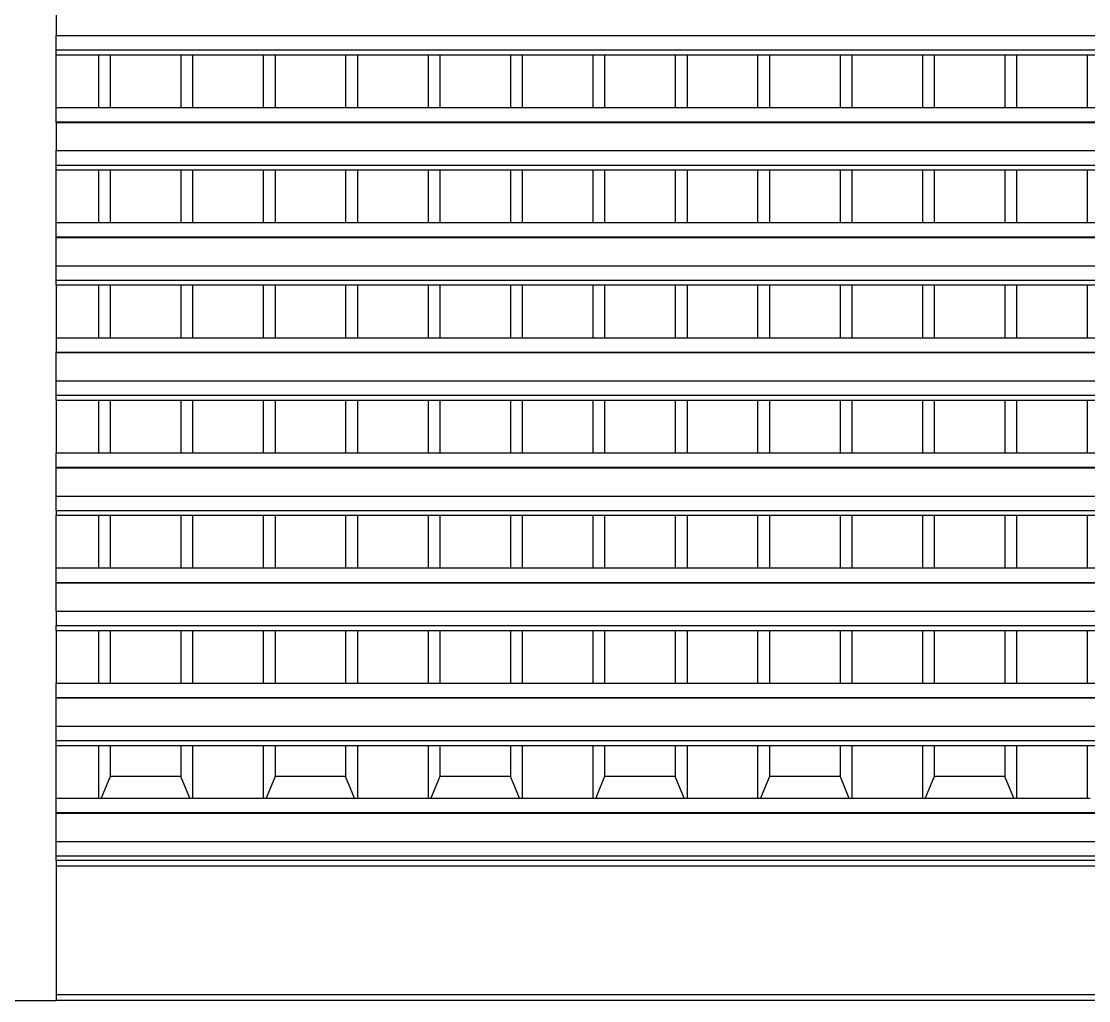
# Model space of a CAD drawing. Extents: x -101 to 101, y -14 to 18.
# Drawn here: x -62.652 to -60.823, y 9.145 to 10.823 of the extents above; entities that cross this region are included whole.
import ezdxf

# ---------------------------------------------------------------- set-up
doc = ezdxf.new("R2010")
doc.units = 0
doc.layers.get('0').update_dxf_attribs({"linetype": 'CONTINUOUS'})

msp = doc.modelspace()

# ---------------------------------------------------------------- linework, layer by layer
for p, q in [((-62.5923, 10.8474), (-62.5923, 10.7989)), ((-62.5923, 10.7989), (-58.9623, 10.7989)), ((-62.5923, 10.7743), (-62.5923, 10.7989)), ((-62.5923, 10.7743), (-58.9623, 10.7743)), ((-62.5923, 10.766), (-62.5923, 10.7743)), ((-62.5923, 10.766), (-62.5201, 10.766)), ((-62.5923, 10.6756), (-62.5923, 10.766)), ((-62.5201, 10.766), (-62.5201, 10.6756)), ((-62.5201, 10.766), (-62.5, 10.766)), ((-62.5, 10.766), (-62.5, 10.6756)), ((-62.5, 10.766), (-62.3789, 10.766)), ((-62.3789, 10.766), (-62.3789, 10.6756)), ((-62.3789, 10.766), (-62.3587, 10.766)), ((-62.3587, 10.766), (-62.3587, 10.6756)), ((-62.3587, 10.766), (-62.2377, 10.766)), ((-62.2377, 10.766), (-62.2377, 10.6756)), ((-62.2377, 10.766), (-62.2175, 10.766)), ((-62.2175, 10.766), (-62.2175, 10.6756)), ((-62.2175, 10.766), (-62.0965, 10.766)), ((-62.0965, 10.766), (-62.0965, 10.6756)), ((-62.0965, 10.766), (-62.0763, 10.766)), ((-62.0763, 10.766), (-62.0763, 10.6756)), ((-62.0763, 10.766), (-61.9553, 10.766)), ((-61.9553, 10.766), (-61.9553, 10.6756)), ((-61.9553, 10.766), (-61.9351, 10.766)), ((-61.9351, 10.766), (-61.9351, 10.6756)), ((-61.9351, 10.766), (-61.8141, 10.766)), ((-61.8141, 10.766), (-61.8141, 10.6756)), ((-61.8141, 10.766), (-61.7939, 10.766)), ((-61.7939, 10.766), (-61.7939, 10.6756)), ((-61.7939, 10.766), (-61.6729, 10.766)), ((-61.6729, 10.766), (-61.6729, 10.6756)), ((-61.6729, 10.766), (-61.6527, 10.766)), ((-61.6527, 10.766), (-61.6527, 10.6756)), ((-61.6527, 10.766), (-61.5317, 10.766)), ((-61.5317, 10.766), (-61.5317, 10.6756)), ((-61.5317, 10.766), (-61.5115, 10.766)), ((-61.5115, 10.766), (-61.5115, 10.6756)), ((-61.5115, 10.766), (-61.3905, 10.766)), ((-61.3905, 10.766), (-61.3905, 10.6756)), ((-61.3905, 10.766), (-61.3703, 10.766)), ((-61.3703, 10.766), (-61.3703, 10.6756)), ((-61.3703, 10.766), (-61.2493, 10.766)), ((-61.2493, 10.766), (-61.2493, 10.6756)), ((-61.2493, 10.766), (-61.2291, 10.766)), ((-61.2291, 10.766), (-61.2291, 10.6756)), ((-61.2291, 10.766), (-61.1081, 10.766)), ((-61.1081, 10.766), (-61.1081, 10.6756)), ((-61.1081, 10.766), (-61.0879, 10.766)), ((-61.0879, 10.766), (-61.0879, 10.6756)), ((-61.0879, 10.766), (-60.9668, 10.766)), ((-60.9668, 10.766), (-60.9668, 10.6756)), ((-60.9668, 10.766), (-60.9467, 10.766)), ((-60.9467, 10.766), (-60.9467, 10.6756)), ((-60.9467, 10.766), (-60.8256, 10.766)), ((-60.8256, 10.766), (-60.8256, 10.6756)), ((-60.8256, 10.766), (-60.8055, 10.766)), ((-62.5923, 10.6756), (-62.5201, 10.6756)), ((-62.5923, 10.651), (-62.5923, 10.6756)), ((-62.5201, 10.6756), (-62.5, 10.6756)), ((-62.5, 10.6756), (-62.3789, 10.6756)), ((-62.3789, 10.6756), (-62.3587, 10.6756)), ((-62.3587, 10.6756), (-62.2377, 10.6756)), ((-62.2377, 10.6756), (-62.2175, 10.6756)), ((-62.2175, 10.6756), (-62.0965, 10.6756)), ((-62.0965, 10.6756), (-62.0763, 10.6756)), ((-62.0763, 10.6756), (-61.9553, 10.6756)), ((-61.9553, 10.6756), (-61.9351, 10.6756)), ((-61.9351, 10.6756), (-61.8141, 10.6756)), ((-61.8141, 10.6756), (-61.7939, 10.6756)), ((-61.7939, 10.6756), (-61.6729, 10.6756)), ((-61.6729, 10.6756), (-61.6527, 10.6756)), ((-61.6527, 10.6756), (-61.5317, 10.6756)), ((-61.5317, 10.6756), (-61.5115, 10.6756)), ((-61.5115, 10.6756), (-61.3905, 10.6756)), ((-61.3905, 10.6756), (-61.3703, 10.6756)), ((-61.3703, 10.6756), (-61.2493, 10.6756)), ((-61.2493, 10.6756), (-61.2291, 10.6756)), ((-61.2291, 10.6756), (-61.1081, 10.6756)), ((-61.1081, 10.6756), (-61.0879, 10.6756)), ((-61.0879, 10.6756), (-60.9668, 10.6756)), ((-60.9668, 10.6756), (-60.9467, 10.6756)), ((-60.9467, 10.6756), (-60.8256, 10.6756)), ((-60.8256, 10.6756), (-60.8055, 10.6756)), ((-62.5923, 10.651), (-58.9623, 10.651)), ((-62.5923, 10.6501), (-62.5923, 10.651)), ((-62.5923, 10.6501), (-58.9623, 10.6501)), ((-62.5923, 10.6501), (-62.5923, 10.6016)), ((-62.5923, 10.6016), (-58.9623, 10.6016)), ((-62.5923, 10.577), (-62.5923, 10.6016)), ((-62.5923, 10.577), (-58.9623, 10.577)), ((-62.5923, 10.5688), (-62.5923, 10.577)), ((-62.5923, 10.5688), (-62.5201, 10.5688)), ((-62.5923, 10.4783), (-62.5923, 10.5688)), ((-62.5201, 10.5688), (-62.5201, 10.4783)), ((-62.5201, 10.5688), (-62.5, 10.5688)), ((-62.5, 10.5688), (-62.5, 10.4783)), ((-62.5, 10.5688), (-62.3789, 10.5688)), ((-62.3789, 10.5688), (-62.3789, 10.4783)), ((-62.3789, 10.5688), (-62.3587, 10.5688)), ((-62.3587, 10.5688), (-62.3587, 10.4783)), ((-62.3587, 10.5688), (-62.2377, 10.5688)), ((-62.2377, 10.5688), (-62.2377, 10.4783)), ((-62.2377, 10.5688), (-62.2175, 10.5688)), ((-62.2175, 10.5688), (-62.2175, 10.4783)), ((-62.2175, 10.5688), (-62.0965, 10.5688)), ((-62.0965, 10.5688), (-62.0965, 10.4783)), ((-62.0965, 10.5688), (-62.0763, 10.5688)), ((-62.0763, 10.5688), (-62.0763, 10.4783)), ((-62.0763, 10.5688), (-61.9553, 10.5688)), ((-61.9553, 10.5688), (-61.9553, 10.4783)), ((-61.9553, 10.5688), (-61.9351, 10.5688)), ((-61.9351, 10.5688), (-61.9351, 10.4783)), ((-61.9351, 10.5688), (-61.8141, 10.5688)), ((-61.8141, 10.5688), (-61.8141, 10.4783)), ((-61.8141, 10.5688), (-61.7939, 10.5688)), ((-61.7939, 10.5688), (-61.7939, 10.4783)), ((-61.7939, 10.5688), (-61.6729, 10.5688)), ((-61.6729, 10.5688), (-61.6729, 10.4783)), ((-61.6729, 10.5688), (-61.6527, 10.5688)), ((-61.6527, 10.5688), (-61.6527, 10.4783)), ((-61.6527, 10.5688), (-61.5317, 10.5688)), ((-61.5317, 10.5688), (-61.5317, 10.4783)), ((-61.5317, 10.5688), (-61.5115, 10.5688)), ((-61.5115, 10.5688), (-61.5115, 10.4783)), ((-61.5115, 10.5688), (-61.3905, 10.5688)), ((-61.3905, 10.5688), (-61.3905, 10.4783)), ((-61.3905, 10.5688), (-61.3703, 10.5688)), ((-61.3703, 10.5688), (-61.3703, 10.4783)), ((-61.3703, 10.5688), (-61.2493, 10.5688)), ((-61.2493, 10.5688), (-61.2493, 10.4783)), ((-61.2493, 10.5688), (-61.2291, 10.5688)), ((-61.2291, 10.5688), (-61.2291, 10.4783)), ((-61.2291, 10.5688), (-61.1081, 10.5688)), ((-61.1081, 10.5688), (-61.1081, 10.4783)), ((-61.1081, 10.5688), (-61.0879, 10.5688)), ((-61.0879, 10.5688), (-61.0879, 10.4783)), ((-61.0879, 10.5688), (-60.9668, 10.5688)), ((-60.9668, 10.5688), (-60.9668, 10.4783)), ((-60.9668, 10.5688), (-60.9467, 10.5688)), ((-60.9467, 10.5688), (-60.9467, 10.4783)), ((-60.9467, 10.5688), (-60.8256, 10.5688)), ((-60.8256, 10.5688), (-60.8256, 10.4783)), ((-60.8256, 10.5688), (-60.8055, 10.5688)), ((-62.5923, 10.4783), (-62.5201, 10.4783)), ((-62.5923, 10.4537), (-62.5923, 10.4783)), ((-62.5201, 10.4783), (-62.5, 10.4783)), ((-62.5, 10.4783), (-62.3789, 10.4783)), ((-62.3789, 10.4783), (-62.3587, 10.4783)), ((-62.3587, 10.4783), (-62.2377, 10.4783)), ((-62.2377, 10.4783), (-62.2175, 10.4783)), ((-62.2175, 10.4783), (-62.0965, 10.4783)), ((-62.0965, 10.4783), (-62.0763, 10.4783)), ((-62.0763, 10.4783), (-61.9553, 10.4783)), ((-61.9553, 10.4783), (-61.9351, 10.4783)), ((-61.9351, 10.4783), (-61.8141, 10.4783)), ((-61.8141, 10.4783), (-61.7939, 10.4783)), ((-61.7939, 10.4783), (-61.6729, 10.4783)), ((-61.6729, 10.4783), (-61.6527, 10.4783)), ((-61.6527, 10.4783), (-61.5317, 10.4783)), ((-61.5317, 10.4783), (-61.5115, 10.4783)), ((-61.5115, 10.4783), (-61.3905, 10.4783)), ((-61.3905, 10.4783), (-61.3703, 10.4783)), ((-61.3703, 10.4783), (-61.2493, 10.4783)), ((-61.2493, 10.4783), (-61.2291, 10.4783)), ((-61.2291, 10.4783), (-61.1081, 10.4783)), ((-61.1081, 10.4783), (-61.0879, 10.4783)), ((-61.0879, 10.4783), (-60.9668, 10.4783)), ((-60.9668, 10.4783), (-60.9467, 10.4783)), ((-60.9467, 10.4783), (-60.8256, 10.4783)), ((-60.8256, 10.4783), (-60.8055, 10.4783)), ((-62.5923, 10.4537), (-58.9623, 10.4537)), ((-62.5923, 10.4529), (-62.5923, 10.4537)), ((-62.5923, 10.4529), (-58.9623, 10.4529)), ((-62.5923, 10.4044), (-62.5923, 10.4529)), ((-62.5923, 10.4044), (-58.9623, 10.4044)), ((-62.5923, 10.3797), (-62.5923, 10.4044)), ((-62.5923, 10.3797), (-58.9623, 10.3797)), ((-62.5923, 10.3715), (-62.5923, 10.3797)), ((-62.5923, 10.3715), (-62.5201, 10.3715)), ((-62.5923, 10.3715), (-62.5923, 10.2811)), ((-62.5201, 10.3715), (-62.5201, 10.2811)), ((-62.5201, 10.3715), (-62.5, 10.3715)), ((-62.5, 10.3715), (-62.5, 10.2811)), ((-62.5, 10.3715), (-62.3789, 10.3715)), ((-62.3789, 10.3715), (-62.3789, 10.2811)), ((-62.3789, 10.3715), (-62.3587, 10.3715)), ((-62.3587, 10.3715), (-62.3587, 10.2811)), ((-62.3587, 10.3715), (-62.2377, 10.3715)), ((-62.2377, 10.3715), (-62.2377, 10.2811)), ((-62.2377, 10.3715), (-62.2175, 10.3715)), ((-62.2175, 10.3715), (-62.2175, 10.2811)), ((-62.2175, 10.3715), (-62.0965, 10.3715)), ((-62.0965, 10.3715), (-62.0965, 10.2811)), ((-62.0965, 10.3715), (-62.0763, 10.3715)), ((-62.0763, 10.3715), (-62.0763, 10.2811)), ((-62.0763, 10.3715), (-61.9553, 10.3715)), ((-61.9553, 10.3715), (-61.9553, 10.2811)), ((-61.9553, 10.3715), (-61.9351, 10.3715)), ((-61.9351, 10.3715), (-61.9351, 10.2811)), ((-61.9351, 10.3715), (-61.8141, 10.3715)), ((-61.8141, 10.3715), (-61.8141, 10.2811)), ((-61.8141, 10.3715), (-61.7939, 10.3715)), ((-61.7939, 10.3715), (-61.7939, 10.2811)), ((-61.7939, 10.3715), (-61.6729, 10.3715)), ((-61.6729, 10.3715), (-61.6729, 10.2811)), ((-61.6729, 10.3715), (-61.6527, 10.3715)), ((-61.6527, 10.3715), (-61.6527, 10.2811)), ((-61.6527, 10.3715), (-61.5317, 10.3715)), ((-61.5317, 10.3715), (-61.5317, 10.2811)), ((-61.5317, 10.3715), (-61.5115, 10.3715)), ((-61.5115, 10.3715), (-61.5115, 10.2811)), ((-61.5115, 10.3715), (-61.3905, 10.3715)), ((-61.3905, 10.3715), (-61.3905, 10.2811)), ((-61.3905, 10.3715), (-61.3703, 10.3715)), ((-61.3703, 10.3715), (-61.3703, 10.2811)), ((-61.3703, 10.3715), (-61.2493, 10.3715)), ((-61.2493, 10.3715), (-61.2493, 10.2811)), ((-61.2493, 10.3715), (-61.2291, 10.3715)), ((-61.2291, 10.3715), (-61.2291, 10.2811)), ((-61.2291, 10.3715), (-61.1081, 10.3715)), ((-61.1081, 10.3715), (-61.1081, 10.2811)), ((-61.1081, 10.3715), (-61.0879, 10.3715)), ((-61.0879, 10.3715), (-61.0879, 10.2811)), ((-61.0879, 10.3715), (-60.9668, 10.3715)), ((-60.9668, 10.3715), (-60.9668, 10.2811)), ((-60.9668, 10.3715), (-60.9467, 10.3715)), ((-60.9467, 10.3715), (-60.9467, 10.2811)), ((-60.9467, 10.3715), (-60.8256, 10.3715)), ((-60.8256, 10.3715), (-60.8256, 10.2811)), ((-60.8256, 10.3715), (-60.8055, 10.3715)), ((-62.5923, 10.2811), (-62.5201, 10.2811)), ((-62.5923, 10.2811), (-62.5923, 10.2564)), ((-62.5201, 10.2811), (-62.5, 10.2811)), ((-62.5, 10.2811), (-62.3789, 10.2811)), ((-62.3789, 10.2811), (-62.3587, 10.2811)), ((-62.3587, 10.2811), (-62.2377, 10.2811)), ((-62.2377, 10.2811), (-62.2175, 10.2811)), ((-62.2175, 10.2811), (-62.0965, 10.2811)), ((-62.0965, 10.2811), (-62.0763, 10.2811)), ((-62.0763, 10.2811), (-61.9553, 10.2811)), ((-61.9553, 10.2811), (-61.9351, 10.2811)), ((-61.9351, 10.2811), (-61.8141, 10.2811)), ((-61.8141, 10.2811), (-61.7939, 10.2811)), ((-61.7939, 10.2811), (-61.6729, 10.2811)), ((-61.6729, 10.2811), (-61.6527, 10.2811)), ((-61.6527, 10.2811), (-61.5317, 10.2811)), ((-61.5317, 10.2811), (-61.5115, 10.2811)), ((-61.5115, 10.2811), (-61.3905, 10.2811)), ((-61.3905, 10.2811), (-61.3703, 10.2811)), ((-61.3703, 10.2811), (-61.2493, 10.2811)), ((-61.2493, 10.2811), (-61.2291, 10.2811)), ((-61.2291, 10.2811), (-61.1081, 10.2811)), ((-61.1081, 10.2811), (-61.0879, 10.2811)), ((-61.0879, 10.2811), (-60.9668, 10.2811)), ((-60.9668, 10.2811), (-60.9467, 10.2811)), ((-60.9467, 10.2811), (-60.8256, 10.2811)), ((-60.8256, 10.2811), (-60.8055, 10.2811)), ((-62.5923, 10.2564), (-58.9623, 10.2564)), ((-62.5923, 10.2556), (-62.5923, 10.2564)), ((-62.5923, 10.2556), (-58.9623, 10.2556)), ((-62.5923, 10.2071), (-62.5923, 10.2556)), ((-62.5923, 10.2071), (-58.9623, 10.2071)), ((-62.5923, 10.1824), (-62.5923, 10.2071)), ((-62.5923, 10.1824), (-58.9623, 10.1824)), ((-62.5923, 10.1742), (-62.5923, 10.1824)), ((-62.5923, 10.1742), (-62.5201, 10.1742)), ((-62.5923, 10.1742), (-62.5923, 10.0838)), ((-62.5201, 10.1742), (-62.5201, 10.0838)), ((-62.5201, 10.1742), (-62.5, 10.1742)), ((-62.5, 10.1742), (-62.5, 10.0838)), ((-62.5, 10.1742), (-62.3789, 10.1742)), ((-62.3789, 10.1742), (-62.3789, 10.0838)), ((-62.3789, 10.1742), (-62.3587, 10.1742)), ((-62.3587, 10.1742), (-62.3587, 10.0838)), ((-62.3587, 10.1742), (-62.2377, 10.1742)), ((-62.2377, 10.1742), (-62.2377, 10.0838)), ((-62.2377, 10.1742), (-62.2175, 10.1742)), ((-62.2175, 10.1742), (-62.2175, 10.0838)), ((-62.2175, 10.1742), (-62.0965, 10.1742)), ((-62.0965, 10.1742), (-62.0965, 10.0838)), ((-62.0965, 10.1742), (-62.0763, 10.1742)), ((-62.0763, 10.1742), (-62.0763, 10.0838)), ((-62.0763, 10.1742), (-61.9553, 10.1742)), ((-61.9553, 10.1742), (-61.9553, 10.0838)), ((-61.9553, 10.1742), (-61.9351, 10.1742)), ((-61.9351, 10.1742), (-61.9351, 10.0838)), ((-61.9351, 10.1742), (-61.8141, 10.1742)), ((-61.8141, 10.1742), (-61.8141, 10.0838)), ((-61.8141, 10.1742), (-61.7939, 10.1742)), ((-61.7939, 10.1742), (-61.7939, 10.0838)), ((-61.7939, 10.1742), (-61.6729, 10.1742)), ((-61.6729, 10.1742), (-61.6729, 10.0838)), ((-61.6729, 10.1742), (-61.6527, 10.1742)), ((-61.6527, 10.1742), (-61.6527, 10.0838)), ((-61.6527, 10.1742), (-61.5317, 10.1742)), ((-61.5317, 10.1742), (-61.5317, 10.0838)), ((-61.5317, 10.1742), (-61.5115, 10.1742)), ((-61.5115, 10.1742), (-61.5115, 10.0838)), ((-61.5115, 10.1742), (-61.3905, 10.1742)), ((-61.3905, 10.1742), (-61.3905, 10.0838)), ((-61.3905, 10.1742), (-61.3703, 10.1742)), ((-61.3703, 10.1742), (-61.3703, 10.0838)), ((-61.3703, 10.1742), (-61.2493, 10.1742)), ((-61.2493, 10.1742), (-61.2493, 10.0838)), ((-61.2493, 10.1742), (-61.2291, 10.1742)), ((-61.2291, 10.1742), (-61.2291, 10.0838)), ((-61.2291, 10.1742), (-61.1081, 10.1742)), ((-61.1081, 10.1742), (-61.1081, 10.0838)), ((-61.1081, 10.1742), (-61.0879, 10.1742)), ((-61.0879, 10.1742), (-61.0879, 10.0838)), ((-61.0879, 10.1742), (-60.9668, 10.1742)), ((-60.9668, 10.1742), (-60.9668, 10.0838)), ((-60.9668, 10.1742), (-60.9467, 10.1742)), ((-60.9467, 10.1742), (-60.9467, 10.0838)), ((-60.9467, 10.1742), (-60.8256, 10.1742)), ((-60.8256, 10.1742), (-60.8256, 10.0838)), ((-60.8256, 10.1742), (-60.8055, 10.1742)), ((-62.5923, 10.0838), (-62.5201, 10.0838)), ((-62.5923, 10.0591), (-62.5923, 10.0838)), ((-62.5201, 10.0838), (-62.5, 10.0838)), ((-62.5, 10.0838), (-62.3789, 10.0838)), ((-62.3789, 10.0838), (-62.3587, 10.0838)), ((-62.3587, 10.0838), (-62.2377, 10.0838)), ((-62.2377, 10.0838), (-62.2175, 10.0838)), ((-62.2175, 10.0838), (-62.0965, 10.0838)), ((-62.0965, 10.0838), (-62.0763, 10.0838)), ((-62.0763, 10.0838), (-61.9553, 10.0838)), ((-61.9553, 10.0838), (-61.9351, 10.0838)), ((-61.9351, 10.0838), (-61.8141, 10.0838)), ((-61.8141, 10.0838), (-61.7939, 10.0838)), ((-61.7939, 10.0838), (-61.6729, 10.0838)), ((-61.6729, 10.0838), (-61.6527, 10.0838)), ((-61.6527, 10.0838), (-61.5317, 10.0838)), ((-61.5317, 10.0838), (-61.5115, 10.0838)), ((-61.5115, 10.0838), (-61.3905, 10.0838)), ((-61.3905, 10.0838), (-61.3703, 10.0838)), ((-61.3703, 10.0838), (-61.2493, 10.0838)), ((-61.2493, 10.0838), (-61.2291, 10.0838)), ((-61.2291, 10.0838), (-61.1081, 10.0838)), ((-61.1081, 10.0838), (-61.0879, 10.0838)), ((-61.0879, 10.0838), (-60.9668, 10.0838)), ((-60.9668, 10.0838), (-60.9467, 10.0838)), ((-60.9467, 10.0838), (-60.8256, 10.0838)), ((-60.8256, 10.0838), (-60.8055, 10.0838)), ((-62.5923, 10.0591), (-58.9623, 10.0591)), ((-62.5923, 10.0583), (-62.5923, 10.0591)), ((-62.5923, 10.0583), (-58.9623, 10.0583)), ((-62.5923, 10.0098), (-62.5923, 10.0583)), ((-62.5923, 10.0098), (-58.9623, 10.0098)), ((-62.5923, 9.9851), (-62.5923, 10.0098)), ((-62.5923, 9.9851), (-58.9623, 9.9851)), ((-62.5923, 9.9851), (-62.5923, 9.9769)), ((-62.5923, 9.9769), (-62.5201, 9.9769)), ((-62.5923, 9.8865), (-62.5923, 9.9769)), ((-62.5201, 9.9769), (-62.5201, 9.8865)), ((-62.5201, 9.9769), (-62.5, 9.9769)), ((-62.5, 9.9769), (-62.5, 9.8865)), ((-62.5, 9.9769), (-62.3789, 9.9769)), ((-62.3789, 9.9769), (-62.3789, 9.8865)), ((-62.3789, 9.9769), (-62.3587, 9.9769)), ((-62.3587, 9.9769), (-62.3587, 9.8865)), ((-62.3587, 9.9769), (-62.2377, 9.9769)), ((-62.2377, 9.9769), (-62.2377, 9.8865)), ((-62.2377, 9.9769), (-62.2175, 9.9769)), ((-62.2175, 9.9769), (-62.2175, 9.8865)), ((-62.2175, 9.9769), (-62.0965, 9.9769)), ((-62.0965, 9.9769), (-62.0965, 9.8865)), ((-62.0965, 9.9769), (-62.0763, 9.9769)), ((-62.0763, 9.9769), (-62.0763, 9.8865)), ((-62.0763, 9.9769), (-61.9553, 9.9769)), ((-61.9553, 9.9769), (-61.9553, 9.8865)), ((-61.9553, 9.9769), (-61.9351, 9.9769)), ((-61.9351, 9.9769), (-61.9351, 9.8865)), ((-61.9351, 9.9769), (-61.8141, 9.9769)), ((-61.8141, 9.9769), (-61.8141, 9.8865)), ((-61.8141, 9.9769), (-61.7939, 9.9769)), ((-61.7939, 9.9769), (-61.7939, 9.8865)), ((-61.7939, 9.9769), (-61.6729, 9.9769)), ((-61.6729, 9.9769), (-61.6729, 9.8865)), ((-61.6729, 9.9769), (-61.6527, 9.9769)), ((-61.6527, 9.9769), (-61.6527, 9.8865)), ((-61.6527, 9.9769), (-61.5317, 9.9769)), ((-61.5317, 9.9769), (-61.5317, 9.8865)), ((-61.5317, 9.9769), (-61.5115, 9.9769)), ((-61.5115, 9.9769), (-61.5115, 9.8865)), ((-61.5115, 9.9769), (-61.3905, 9.9769)), ((-61.3905, 9.9769), (-61.3905, 9.8865)), ((-61.3905, 9.9769), (-61.3703, 9.9769)), ((-61.3703, 9.9769), (-61.3703, 9.8865)), ((-61.3703, 9.9769), (-61.2493, 9.9769)), ((-61.2493, 9.9769), (-61.2493, 9.8865)), ((-61.2493, 9.9769), (-61.2291, 9.9769)), ((-61.2291, 9.9769), (-61.2291, 9.8865)), ((-61.2291, 9.9769), (-61.1081, 9.9769)), ((-61.1081, 9.9769), (-61.1081, 9.8865)), ((-61.1081, 9.9769), (-61.0879, 9.9769)), ((-61.0879, 9.9769), (-61.0879, 9.8865)), ((-61.0879, 9.9769), (-60.9668, 9.9769)), ((-60.9668, 9.9769), (-60.9668, 9.8865)), ((-60.9668, 9.9769), (-60.9467, 9.9769)), ((-60.9467, 9.9769), (-60.9467, 9.8865)), ((-60.9467, 9.9769), (-60.8256, 9.9769)), ((-60.8256, 9.9769), (-60.8256, 9.8865)), ((-60.8256, 9.9769), (-60.8055, 9.9769)), ((-62.5923, 9.8865), (-62.5201, 9.8865)), ((-62.5923, 9.8618), (-62.5923, 9.8865)), ((-62.5201, 9.8865), (-62.5, 9.8865)), ((-62.5, 9.8865), (-62.3789, 9.8865)), ((-62.3789, 9.8865), (-62.3587, 9.8865)), ((-62.3587, 9.8865), (-62.2377, 9.8865)), ((-62.2377, 9.8865), (-62.2175, 9.8865)), ((-62.2175, 9.8865), (-62.0965, 9.8865)), ((-62.0965, 9.8865), (-62.0763, 9.8865)), ((-62.0763, 9.8865), (-61.9553, 9.8865)), ((-61.9553, 9.8865), (-61.9351, 9.8865)), ((-61.9351, 9.8865), (-61.8141, 9.8865)), ((-61.8141, 9.8865), (-61.7939, 9.8865)), ((-61.7939, 9.8865), (-61.6729, 9.8865)), ((-61.6729, 9.8865), (-61.6527, 9.8865)), ((-61.6527, 9.8865), (-61.5317, 9.8865)), ((-61.5317, 9.8865), (-61.5115, 9.8865)), ((-61.5115, 9.8865), (-61.3905, 9.8865)), ((-61.3905, 9.8865), (-61.3703, 9.8865)), ((-61.3703, 9.8865), (-61.2493, 9.8865)), ((-61.2493, 9.8865), (-61.2291, 9.8865)), ((-61.2291, 9.8865), (-61.1081, 9.8865)), ((-61.1081, 9.8865), (-61.0879, 9.8865)), ((-61.0879, 9.8865), (-60.9668, 9.8865)), ((-60.9668, 9.8865), (-60.9467, 9.8865)), ((-60.9467, 9.8865), (-60.8256, 9.8865)), ((-60.8256, 9.8865), (-60.8055, 9.8865)), ((-62.5923, 9.8618), (-58.9623, 9.8618)), ((-62.5923, 9.861), (-62.5923, 9.8618)), ((-62.5923, 9.861), (-58.9623, 9.861)), ((-62.5923, 9.8125), (-62.5923, 9.861)), ((-62.5923, 9.8125), (-58.9623, 9.8125)), ((-62.5923, 9.8125), (-62.5923, 9.7879)), ((-62.5923, 9.7879), (-58.9623, 9.7879)), ((-62.5923, 9.7796), (-62.5923, 9.7879)), ((-62.5923, 9.7796), (-62.5201, 9.7796)), ((-62.5923, 9.7796), (-62.5923, 9.6892)), ((-62.5201, 9.7796), (-62.5201, 9.6892)), ((-62.5201, 9.7796), (-62.5, 9.7796)), ((-62.5, 9.7796), (-62.5, 9.6892)), ((-62.5, 9.7796), (-62.3789, 9.7796)), ((-62.3789, 9.7796), (-62.3789, 9.6892)), ((-62.3789, 9.7796), (-62.3587, 9.7796)), ((-62.3587, 9.7796), (-62.3587, 9.6892)), ((-62.3587, 9.7796), (-62.2377, 9.7796)), ((-62.2377, 9.7796), (-62.2377, 9.6892)), ((-62.2377, 9.7796), (-62.2175, 9.7796)), ((-62.2175, 9.7796), (-62.2175, 9.6892)), ((-62.2175, 9.7796), (-62.0965, 9.7796)), ((-62.0965, 9.7796), (-62.0965, 9.6892)), ((-62.0965, 9.7796), (-62.0763, 9.7796)), ((-62.0763, 9.7796), (-62.0763, 9.6892)), ((-62.0763, 9.7796), (-61.9553, 9.7796)), ((-61.9553, 9.7796), (-61.9553, 9.6892)), ((-61.9553, 9.7796), (-61.9351, 9.7796)), ((-61.9351, 9.7796), (-61.9351, 9.6892)), ((-61.9351, 9.7796), (-61.8141, 9.7796)), ((-61.8141, 9.7796), (-61.8141, 9.6892)), ((-61.8141, 9.7796), (-61.7939, 9.7796)), ((-61.7939, 9.7796), (-61.7939, 9.6892)), ((-61.7939, 9.7796), (-61.6729, 9.7796)), ((-61.6729, 9.7796), (-61.6729, 9.6892)), ((-61.6729, 9.7796), (-61.6527, 9.7796)), ((-61.6527, 9.7796), (-61.6527, 9.6892)), ((-61.6527, 9.7796), (-61.5317, 9.7796)), ((-61.5317, 9.7796), (-61.5317, 9.6892)), ((-61.5317, 9.7796), (-61.5115, 9.7796)), ((-61.5115, 9.7796), (-61.5115, 9.6892)), ((-61.5115, 9.7796), (-61.3905, 9.7796)), ((-61.3905, 9.7796), (-61.3905, 9.6892)), ((-61.3905, 9.7796), (-61.3703, 9.7796)), ((-61.3703, 9.7796), (-61.3703, 9.6892)), ((-61.3703, 9.7796), (-61.2493, 9.7796)), ((-61.2493, 9.7796), (-61.2493, 9.6892)), ((-61.2493, 9.7796), (-61.2291, 9.7796)), ((-61.2291, 9.7796), (-61.2291, 9.6892)), ((-61.2291, 9.7796), (-61.1081, 9.7796)), ((-61.1081, 9.7796), (-61.1081, 9.6892)), ((-61.1081, 9.7796), (-61.0879, 9.7796)), ((-61.0879, 9.7796), (-61.0879, 9.6892)), ((-61.0879, 9.7796), (-60.9668, 9.7796)), ((-60.9668, 9.7796), (-60.9668, 9.6892)), ((-60.9668, 9.7796), (-60.9467, 9.7796)), ((-60.9467, 9.7796), (-60.9467, 9.6892)), ((-60.9467, 9.7796), (-60.8256, 9.7796)), ((-60.8256, 9.7796), (-60.8256, 9.6892)), ((-60.8256, 9.7796), (-60.8055, 9.7796)), ((-62.5923, 9.6892), (-62.5201, 9.6892)), ((-62.5923, 9.6646), (-62.5923, 9.6892)), ((-62.5201, 9.6892), (-62.5, 9.6892)), ((-62.5, 9.6892), (-62.3789, 9.6892)), ((-62.3789, 9.6892), (-62.3587, 9.6892)), ((-62.3587, 9.6892), (-62.2377, 9.6892)), ((-62.2377, 9.6892), (-62.2175, 9.6892)), ((-62.2175, 9.6892), (-62.0965, 9.6892)), ((-62.0965, 9.6892), (-62.0763, 9.6892)), ((-62.0763, 9.6892), (-61.9553, 9.6892)), ((-61.9553, 9.6892), (-61.9351, 9.6892)), ((-61.9351, 9.6892), (-61.8141, 9.6892)), ((-61.8141, 9.6892), (-61.7939, 9.6892)), ((-61.7939, 9.6892), (-61.6729, 9.6892)), ((-61.6729, 9.6892), (-61.6527, 9.6892)), ((-61.6527, 9.6892), (-61.5317, 9.6892)), ((-61.5317, 9.6892), (-61.5115, 9.6892)), ((-61.5115, 9.6892), (-61.3905, 9.6892)), ((-61.3905, 9.6892), (-61.3703, 9.6892)), ((-61.3703, 9.6892), (-61.2493, 9.6892)), ((-61.2493, 9.6892), (-61.2291, 9.6892)), ((-61.2291, 9.6892), (-61.1081, 9.6892)), ((-61.1081, 9.6892), (-61.0879, 9.6892)), ((-61.0879, 9.6892), (-60.9668, 9.6892)), ((-60.9668, 9.6892), (-60.9467, 9.6892)), ((-60.9467, 9.6892), (-60.8256, 9.6892)), ((-60.8256, 9.6892), (-60.8055, 9.6892)), ((-62.5923, 9.6646), (-58.9623, 9.6646)), ((-62.5923, 9.6637), (-62.5923, 9.6646)), ((-62.5923, 9.6637), (-58.9623, 9.6637)), ((-62.5923, 9.6152), (-62.5923, 9.6637)), ((-62.5923, 9.6152), (-58.9623, 9.6152)), ((-62.5923, 9.5906), (-62.5923, 9.6152)), ((-62.5923, 9.5906), (-58.9623, 9.5906)), ((-62.5923, 9.5824), (-62.5923, 9.5906)), ((-62.5923, 9.5824), (-62.5201, 9.5824)), ((-62.5923, 9.4919), (-62.5923, 9.5824)), ((-62.5201, 9.5824), (-62.5201, 9.4919)), ((-62.5201, 9.5824), (-62.5, 9.5824)), ((-62.5, 9.5824), (-62.5, 9.5292)), ((-62.5, 9.5824), (-62.3789, 9.5824)), ((-62.3789, 9.5824), (-62.3789, 9.5292)), ((-62.3789, 9.5824), (-62.3587, 9.5824)), ((-62.3587, 9.5824), (-62.3587, 9.4919)), ((-62.3587, 9.5824), (-62.2377, 9.5824)), ((-62.2377, 9.5824), (-62.2377, 9.4919)), ((-62.2377, 9.5824), (-62.2175, 9.5824)), ((-62.2175, 9.5824), (-62.2175, 9.5292)), ((-62.2175, 9.5824), (-62.0965, 9.5824)), ((-62.0965, 9.5824), (-62.0965, 9.5292)), ((-62.0965, 9.5824), (-62.0763, 9.5824)), ((-62.0763, 9.5824), (-62.0763, 9.4919)), ((-62.0763, 9.5824), (-61.9553, 9.5824)), ((-61.9553, 9.5824), (-61.9553, 9.4919)), ((-61.9553, 9.5824), (-61.9351, 9.5824)), ((-61.9351, 9.5824), (-61.9351, 9.5292)), ((-61.9351, 9.5824), (-61.8141, 9.5824)), ((-61.8141, 9.5824), (-61.8141, 9.5292)), ((-61.8141, 9.5824), (-61.7939, 9.5824)), ((-61.7939, 9.5824), (-61.7939, 9.4919)), ((-61.7939, 9.5824), (-61.6729, 9.5824)), ((-61.6729, 9.5824), (-61.6729, 9.4919)), ((-61.6729, 9.5824), (-61.6527, 9.5824)), ((-61.6527, 9.5824), (-61.6527, 9.5292)), ((-61.6527, 9.5824), (-61.5317, 9.5824)), ((-61.5317, 9.5824), (-61.5317, 9.5292)), ((-61.5317, 9.5824), (-61.5115, 9.5824)), ((-61.5115, 9.5824), (-61.5115, 9.4919)), ((-61.5115, 9.5824), (-61.3905, 9.5824)), ((-61.3905, 9.5824), (-61.3905, 9.4919)), ((-61.3905, 9.5824), (-61.3703, 9.5824)), ((-61.3703, 9.5824), (-61.3703, 9.5292)), ((-61.3703, 9.5824), (-61.2493, 9.5824)), ((-61.2493, 9.5824), (-61.2493, 9.5292)), ((-61.2493, 9.5824), (-61.2291, 9.5824)), ((-61.2291, 9.5824), (-61.2291, 9.4919)), ((-61.2291, 9.5824), (-61.1081, 9.5824)), ((-61.1081, 9.5824), (-61.1081, 9.4919)), ((-61.1081, 9.5824), (-61.0879, 9.5824)), ((-61.0879, 9.5824), (-61.0879, 9.5292)), ((-61.0879, 9.5824), (-60.9668, 9.5824)), ((-60.9668, 9.5824), (-60.9668, 9.5292)), ((-60.9668, 9.5824), (-60.9467, 9.5824)), ((-60.9467, 9.5824), (-60.9467, 9.4919)), ((-60.9467, 9.5824), (-60.8256, 9.5824)), ((-60.8256, 9.5824), (-60.8256, 9.4919)), ((-60.8256, 9.5824), (-60.8055, 9.5824)), ((-62.5, 9.5292), (-62.5152, 9.4919)), ((-62.3789, 9.5292), (-62.5, 9.5292)), ((-62.3637, 9.4919), (-62.3789, 9.5292)), ((-62.2175, 9.5292), (-62.2328, 9.4919)), ((-62.0965, 9.5292), (-62.2175, 9.5292)), ((-62.0813, 9.4919), (-62.0965, 9.5292)), ((-61.9379, 9.5224), (-61.9504, 9.4919)), ((-61.9351, 9.5292), (-61.9379, 9.5224)), ((-61.8141, 9.5292), (-61.9351, 9.5292)), ((-61.8068, 9.5114), (-61.8141, 9.5292)), ((-61.7988, 9.4919), (-61.8068, 9.5114)), ((-61.6527, 9.5292), (-61.6649, 9.4994)), ((-61.5317, 9.5292), (-61.6527, 9.5292)), ((-61.5164, 9.4919), (-61.5317, 9.5292)), ((-61.3703, 9.5292), (-61.3855, 9.4919)), ((-61.2493, 9.5292), (-61.3703, 9.5292)), ((-61.2493, 9.5292), (-61.234, 9.4919)), ((-61.0879, 9.5292), (-61.1031, 9.4919)), ((-60.9668, 9.5292), (-61.0879, 9.5292)), ((-60.9516, 9.4919), (-60.9668, 9.5292)), ((-61.6649, 9.4994), (-61.668, 9.4919)), ((-62.5923, 9.4919), (-62.5201, 9.4919)), ((-62.5923, 9.4673), (-62.5923, 9.4919)), ((-62.5201, 9.4919), (-62.5152, 9.4919)), ((-62.5152, 9.4919), (-62.3637, 9.4919)), ((-62.3637, 9.4919), (-62.3587, 9.4919)), ((-62.3587, 9.4919), (-62.2377, 9.4919)), ((-62.2377, 9.4919), (-62.2328, 9.4919)), ((-62.2328, 9.4919), (-62.0813, 9.4919)), ((-62.0813, 9.4919), (-62.0763, 9.4919)), ((-62.0763, 9.4919), (-61.9553, 9.4919)), ((-61.9553, 9.4919), (-61.9504, 9.4919)), ((-61.9504, 9.4919), (-61.7988, 9.4919)), ((-61.7988, 9.4919), (-61.7939, 9.4919)), ((-61.7939, 9.4919), (-61.6729, 9.4919)), ((-61.6729, 9.4919), (-61.668, 9.4919)), ((-61.668, 9.4919), (-61.5764, 9.4919)), ((-61.5764, 9.4919), (-61.5164, 9.4919)), ((-61.5164, 9.4919), (-61.5115, 9.4919)), ((-61.5115, 9.4919), (-61.3905, 9.4919)), ((-61.3905, 9.4919), (-61.3855, 9.4919)), ((-61.3855, 9.4919), (-61.234, 9.4919)), ((-61.234, 9.4919), (-61.2291, 9.4919)), ((-61.2291, 9.4919), (-61.1081, 9.4919)), ((-61.1081, 9.4919), (-61.1031, 9.4919)), ((-61.1031, 9.4919), (-60.9516, 9.4919)), ((-60.9516, 9.4919), (-60.9467, 9.4919)), ((-60.9467, 9.4919), (-60.8256, 9.4919)), ((-60.8256, 9.4919), (-60.8207, 9.4919)), ((-62.5923, 9.4673), (-58.9623, 9.4673)), ((-62.5923, 9.4665), (-62.5923, 9.4673)), ((-62.5923, 9.4665), (-58.9623, 9.4665)), ((-62.5923, 9.418), (-62.5923, 9.4665)), ((-62.5923, 9.418), (-58.9623, 9.418)), ((-62.5923, 9.3933), (-62.5923, 9.418)), ((-62.5923, 9.3933), (-58.9623, 9.3933)), ((-62.5923, 9.3851), (-62.5923, 9.3933)), ((-58.9623, 9.3851), (-62.5923, 9.3851)), ((-62.5923, 9.3851), (-62.5923, 9.3753)), ((-58.9623, 9.3753), (-62.5923, 9.3753)), ((-62.5923, 9.3753), (-62.5923, 9.1549)), ((-58.9623, 9.1549), (-62.5923, 9.1549)), ((-62.5923, 9.1549), (-62.5923, 9.1451)), ((-62.7123, 9.1451), (-62.5923, 9.1451)), ((-58.9623, 9.1451), (-62.5923, 9.1451))]:
    msp.add_line(p, q)

doc.saveas('drawing.dxf')
